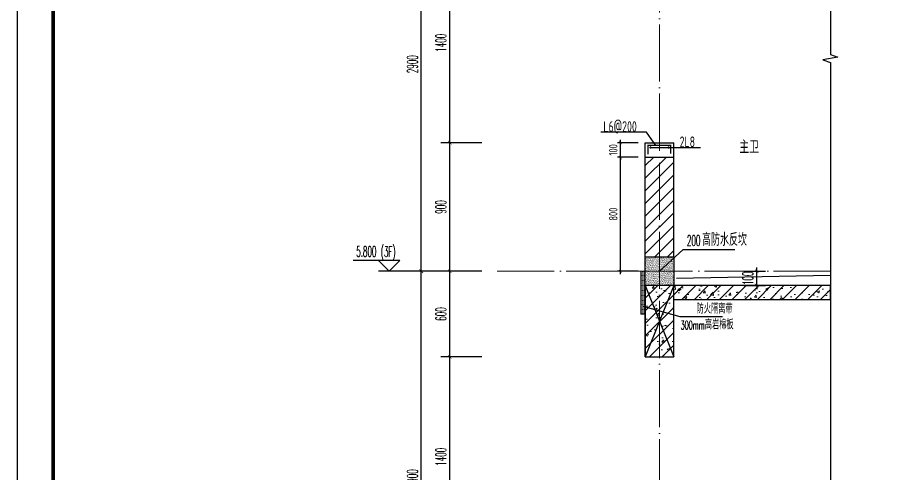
# Model space of a CAD drawing. Extents: x 826826 to 1642106, y -156213 to 399140.
# Drawn here: x 1558146 to 1564314, y 292150 to 295343 of the extents above; entities that cross this region are included whole.
import ezdxf

# ---------------------------------------------------------------- set-up
doc = ezdxf.new("R2010")
doc.units = 0
doc.header["$LTSCALE"] = 1000
doc.linetypes.add('DOTE', pattern=[2.42, 2, -0.2, 0.02, -0.2])
doc.layers.get('0').update_dxf_attribs({"linetype": 'CONTINUOUS'})
doc.layers.get('DEFPOINTS').update_dxf_attribs({"linetype": 'CONTINUOUS'})
for name, color, linetype in [('DIM', 2, 'CONTINUOUS'), ('DIM_ELEV', 3, 'CONTINUOUS'), ('DIM_IDEN', 67, 'CONTINUOUS'), ('DIM_SYMB', 3, 'CONTINUOUS'), ('PUB_DIM', 3, 'CONTINUOUS'), ('PUB_TEXT', 2, 'CONTINUOUS'), ('REIN', 6, 'CONTINUOUS'), ('S-大样-砼线', 7, 'CONTINUOUS'), ('S-引出线', 40, 'CONTINUOUS'), ('TEXT', 2, 'CONTINUOUS'), ('WALL', 5, 'CONTINUOUS'), ('yichutu', 7, 'CONTINUOUS'), ('看线', 251, 'CONTINUOUS'), ('立面-看线', 251, 'CONTINUOUS')]:
    doc.layers.add(name, color=color, linetype=linetype)
for name, color, linetype, lineweight in [('DOTE', 251, 'DOTE', 9), ('PUB_HATCH', 8, 'CONTINUOUS', 9), ('图框', 9, 'CONTINUOUS', 18)]:
    doc.layers.add(name, color=color, linetype=linetype, lineweight=lineweight)
doc.styles.add('_TCH_DIM', font='SIMPLEX.shx', dxfattribs={"width": 0.7, "bigfont": 'GBCBIG.shx'})
doc.styles.add('_TCH_DIM_T3', font='SIMPLEX.shx', dxfattribs={"width": 0.494118, "bigfont": 'GBCBIG.shx'})
doc.styles.add('DIM_FONT_T3', font='SIMPLEX', dxfattribs={"width": 0.705882, "bigfont": 'GBCBIG'})
doc.styles.add('TSSD_DIMENSION', font='Tssdeng.shx', dxfattribs={"width": 0.7, "bigfont": 'tssdchn.shx'})
doc.styles.add('TSSD_REIN', font='tssdeng.shx', dxfattribs={"width": 0.7, "height": 300, "bigfont": 'tssdchn.shx'})
doc.styles.add('w', font='tssdeng.shx', dxfattribs={"width": 0.8, "bigfont": 'tssdchn.shx'})
doc.dimstyles.new('_TCH_ARCH&&25', dxfattribs={"dimtxt": 74.375, "dimasz": 25, "dimexe": 62.5, "dimexo": 75, "dimgap": 25, "dimtad": 1, "dimdec": 0, "dimzin": 0, "dimdsep": 46, "dimtxsty": '_TCH_DIM_T3', "dimblk": 'ARCHTICK', "dimcen": 0.09, "dimclrt": 7, "dimazin": 0, "dimtfac": 1, "dimtdec": 0, "dimtix": 1, "dimtmove": 2, "dimatfit": 3, "dimldrblk": 'ARCHTICK', "dimfxl": 0, "dimtolj": 1, "dimtzin": 0, "dimarcsym": 0})
doc.dimstyles.new('TSSD_20_20', dxfattribs={"dimtxt": 60, "dimasz": 20, "dimexe": 20, "dimexo": 50, "dimgap": 20, "dimtad": 1, "dimdec": 0, "dimzin": 0, "dimdsep": 46, "dimtxsty": 'TSSD_DIMENSION', "dimblk": 'ARCHTICK', "dimblk1": 'ARCHTICK', "dimblk2": 'ARCHTICK', "dimcen": 0, "dimdle": 20, "dimclrt": 7, "dimadec": 0, "dimazin": 0, "dimtfac": 1, "dimtdec": 0, "dimtix": 1, "dimtmove": 2, "dimatfit": 3, "dimfxl": 0, "dimtolj": 1, "dimtzin": 0, "dimarcsym": 0})
pattern_1 = [(45, (0, 0), (-44.1941738, 44.1941738), []), (50, (0, 0), (179.315046, -15.688034), [18.75, -206.25]), (355, (0, 0), (-34.687833, 188.048033), [15, -165]), (100.4514, (14.94, -1.3), (144.627345, 172.359886), [15.935047, -175.285528]), (46.1842, (0, 50), (266.810262, -41.379754), [28.125, -309.375]), (96.6356, (22.23, 46.55), (233.665676, 243.52947), [23.90257, -262.92825]), (351.1842, (0, 50), (233.665486, 243.52965), [22.5, -247.5]), (21, (25, 37.5), (149.226763, -100.654723), [18.75, -206.25]), (326, (25, 37.5), (60.828833, 181.28751), [15, -165]), (71.4514, (37.44, 29.11), (210.055657, 80.632624), [15.935047, -175.285528]), (37.5, (0, 0), (3.0399638, 83.2234635), [0, -163, 0, -167.5, 0, -165.625]), (7.5, (0, 0), (65.7673844, 98.602928), [0, -95.5, 0, -159.25, 0, -63.125]), (327.5, (-55.75, 0), (133.455609, -5.638718), [0, -62.5, 0, -195, 0, -258.75]), (317.5, (-80.75, 0), (145.796542, 25.026246), [0, -81.25, 0, -129.5, 0, -183.75])]

# ---------------------------------------------------------------- blocks, each defined once
blk = doc.blocks.new('GFDDDDRG')
at = {"layer": '图框'}
blk.add_lwpolyline([(923310, -107437), (923310, -159999), (893610, -159999), (893610, -107437)], close=True, dxfattribs=at)
blk.add_lwpolyline([(923310, -107437), (923310, -159999), (893610, -159999), (893610, -107437)], close=True, dxfattribs=at)
at = {"layer": '图框', "const_width": 50}
blk.add_lwpolyline([(894110, -159499), (922810, -159499), (922810, -108687), (894110, -108687)], close=True, dxfattribs=at)
blk = doc.blocks.new('yct-1051-594-26275-14850-25-1002.0')
at = {"layer": 'yichutu', "color": 7}
blk.add_lwpolyline([(0, 0), (0, 14850), (26275, 14850), (26275, 0)], close=True, dxfattribs=at)
blk = doc.blocks.new('_ArchTick')
at = {"color": 0, "linetype": 'ByBlock', "const_width": 0.15}
blk.add_lwpolyline([(-0.5, -0.5), (0.5, 0.5)], dxfattribs=at)
blk = doc.blocks.new('*D1176')
at = {"layer": 'DEFPOINTS', "color": 0}
for p in [(1158057.6, 465143.4), (1158223.5, 465143.4), (1158057.6, 465043.4)]:
    blk.add_point(p, dxfattribs=at)
at = {"layer": 'PUB_DIM', "color": 0, "lineweight": -2}
for p, q in [((1158132.6, 465143.4), (1158286, 465143.4)), ((1158223.5, 465143.4), (1158223.5, 465168.4)), ((1158223.5, 465043.4), (1158223.5, 465143.4)), ((1158132.6, 465043.4), (1158286, 465043.4)), ((1158223.5, 465043.4), (1158223.5, 465018.4))]:
    blk.add_line(p, q, dxfattribs=at)
at = {"layer": 'PUB_DIM', "color": 0, "lineweight": -2, "xscale": 25, "yscale": 25, "zscale": 25}
for p, rotation in [((1158223.5, 465143.4), 270), ((1158223.5, 465043.4), 90)]:
    blk.add_blockref('_ArchTick', p, dxfattribs=dict(at, rotation=rotation))
at = {"layer": 'PUB_DIM', "color": 7, "insert": (1158161.3, 465093.4), "char_height": 74.38, "attachment_point": 5, "rotation": 90, "style": '_TCH_DIM_T3'}
blk.add_mtext('\\A1;100', dxfattribs=at)
blk = doc.blocks.new('VDVDXAXFSFFX')
at = {"layer": 'PUB_HATCH'}
h = blk.add_hatch(dxfattribs=at)
h.set_pattern_fill('DOTS', color=251, scale=2, style=0)
h.set_pattern_definition([(0, (924712.4965, -148185.593), (1.5875, 3.175), [0, -3.175])])
h.paths.add_polyline_path([(924682.5, -148185.6), (924712.5, -148185.6), (924712.5, -147935.6), (924712.5, -147885.6), (924712.5, -147885.6), (924712.5, -147885.6), (924682.5, -147885.6)])
at = {"layer": 'DIM_IDEN', "color": 5}
for p, q in [((924695.5, -148129.3), (924955.6, -148202.9)), ((924955.6, -148202.9), (925253.4, -148202.9))]:
    blk.add_line(p, q, dxfattribs=at)
at = {"layer": 'PUB_HATCH', "color": 5}
blk.add_lwpolyline([(924712.5, -147885.6), (924682.5, -147885.6), (924682.5, -148185.6), (924712.5, -148185.6)], close=True, dxfattribs=at)
at = {"layer": 'PUB_TEXT', "style": 'DIM_FONT_T3', "width": 0.705882}
blk.add_text('防火隔离带', height=71.49, dxfattribs=at).set_placement((925072.6, -148181.9))
at = {"layer": 'PUB_TEXT', "color": 5, "style": 'DIM_FONT_T3'}
for s, height, width, p in [('300mm', 59.5, 0.49827, (924960.4, -148292.9)), ('高岩棉板', 71.49, 0.705882, (925129.8, -148292.9))]:
    blk.add_text(s, height=height, dxfattribs=dict(at, width=width)).set_placement(p)
blk = doc.blocks.new('*D1709')
at = {"layer": 'DEFPOINTS', "color": 0}
for p in [(1561176.2, 292966.4), (1561476.2, 292966.4), (1561476.2, 291566.4)]:
    blk.add_point(p, dxfattribs=at)
at = {"layer": 'PUB_DIM', "color": 0, "lineweight": -2}
for p, q in [((1561401.2, 292966.4), (1561113.7, 292966.4)), ((1561176.2, 291566.4), (1561176.2, 292966.4)), ((1561401.2, 291566.4), (1561113.7, 291566.4))]:
    blk.add_line(p, q, dxfattribs=at)
at = {"layer": 'PUB_DIM', "color": 0, "lineweight": -2, "xscale": 25, "yscale": 25, "zscale": 25}
for p, rotation in [((1561176.2, 292966.4), 90), ((1561176.2, 291566.4), 270)]:
    blk.add_blockref('_ArchTick', p, dxfattribs=dict(at, rotation=rotation))
at = {"layer": 'PUB_DIM', "color": 7, "insert": (1561114, 292266.4), "char_height": 74.38, "attachment_point": 5, "rotation": 90, "style": '_TCH_DIM_T3'}
blk.add_mtext('\\A1;1400', dxfattribs=at)
blk = doc.blocks.new('*D1710')
at = {"layer": 'DEFPOINTS', "color": 0}
for p in [(1561176.2, 293566.4), (1561476.2, 293566.4), (1561476.2, 292966.4)]:
    blk.add_point(p, dxfattribs=at)
at = {"layer": 'PUB_DIM', "color": 0, "lineweight": -2}
for p, q in [((1561401.2, 293566.4), (1561113.7, 293566.4)), ((1561176.2, 292966.4), (1561176.2, 293566.4)), ((1561401.2, 292966.4), (1561113.7, 292966.4))]:
    blk.add_line(p, q, dxfattribs=at)
at = {"layer": 'PUB_DIM', "color": 0, "lineweight": -2, "xscale": 25, "yscale": 25, "zscale": 25}
for p, rotation in [((1561176.2, 293566.4), 90), ((1561176.2, 292966.4), 270)]:
    blk.add_blockref('_ArchTick', p, dxfattribs=dict(at, rotation=rotation))
at = {"layer": 'PUB_DIM', "color": 7, "insert": (1561114, 293266.4), "char_height": 74.38, "attachment_point": 5, "rotation": 90, "style": '_TCH_DIM_T3'}
blk.add_mtext('\\A1;600', dxfattribs=at)
blk = doc.blocks.new('*D1711')
at = {"layer": 'DEFPOINTS', "color": 0}
for p in [(1561176.2, 294466.4), (1561476.2, 294466.4), (1561476.2, 293566.4)]:
    blk.add_point(p, dxfattribs=at)
at = {"layer": 'PUB_DIM', "color": 0, "lineweight": -2}
for p, q in [((1561401.2, 294466.4), (1561113.7, 294466.4)), ((1561176.2, 293566.4), (1561176.2, 294466.4)), ((1561401.2, 293566.4), (1561113.7, 293566.4))]:
    blk.add_line(p, q, dxfattribs=at)
at = {"layer": 'PUB_DIM', "color": 0, "lineweight": -2, "xscale": 25, "yscale": 25, "zscale": 25}
for p, rotation in [((1561176.2, 294466.4), 90), ((1561176.2, 293566.4), 270)]:
    blk.add_blockref('_ArchTick', p, dxfattribs=dict(at, rotation=rotation))
at = {"layer": 'PUB_DIM', "color": 7, "insert": (1561114, 294016.4), "char_height": 74.38, "attachment_point": 5, "rotation": 90, "style": '_TCH_DIM_T3'}
blk.add_mtext('\\A1;900', dxfattribs=at)
blk = doc.blocks.new('*D1712')
at = {"layer": 'DEFPOINTS', "color": 0}
for p in [(1561176.2, 295866.4), (1561476.2, 295866.4), (1561476.2, 294466.4)]:
    blk.add_point(p, dxfattribs=at)
at = {"layer": 'PUB_DIM', "color": 0, "lineweight": -2}
for p, q in [((1561401.2, 295866.4), (1561113.7, 295866.4)), ((1561176.2, 294466.4), (1561176.2, 295866.4)), ((1561401.2, 294466.4), (1561113.7, 294466.4))]:
    blk.add_line(p, q, dxfattribs=at)
at = {"layer": 'PUB_DIM', "color": 0, "lineweight": -2, "xscale": 25, "yscale": 25, "zscale": 25}
for p, rotation in [((1561176.2, 295866.4), 90), ((1561176.2, 294466.4), 270)]:
    blk.add_blockref('_ArchTick', p, dxfattribs=dict(at, rotation=rotation))
at = {"layer": 'PUB_DIM', "color": 7, "insert": (1561114, 295166.4), "char_height": 74.38, "attachment_point": 5, "rotation": 90, "style": '_TCH_DIM_T3'}
blk.add_mtext('\\A1;1400', dxfattribs=at)
blk = doc.blocks.new('*D1723')
at = {"layer": 'DEFPOINTS', "color": 0}
for p in [(1560976.2, 293566.4), (1561476.2, 293566.4), (1561476.2, 290666.4)]:
    blk.add_point(p, dxfattribs=at)
at = {"layer": 'PUB_DIM', "color": 0, "lineweight": -2}
for p, q in [((1561401.2, 293566.4), (1560913.7, 293566.4)), ((1560976.2, 290666.4), (1560976.2, 293566.4)), ((1561401.2, 290666.4), (1560913.7, 290666.4))]:
    blk.add_line(p, q, dxfattribs=at)
at = {"layer": 'PUB_DIM', "color": 0, "lineweight": -2, "xscale": 25, "yscale": 25, "zscale": 25}
for p, rotation in [((1560976.2, 293566.4), 90), ((1560976.2, 290666.4), 270)]:
    blk.add_blockref('_ArchTick', p, dxfattribs=dict(at, rotation=rotation))
at = {"layer": 'PUB_DIM', "color": 7, "insert": (1560914, 292116.4), "char_height": 74.38, "attachment_point": 5, "rotation": 90, "style": '_TCH_DIM_T3'}
blk.add_mtext('\\A1;2900', dxfattribs=at)
blk = doc.blocks.new('*D1724')
at = {"layer": 'DEFPOINTS', "color": 0}
for p in [(1560976.2, 296466.4), (1561476.2, 296466.4), (1561476.2, 293566.4)]:
    blk.add_point(p, dxfattribs=at)
at = {"layer": 'PUB_DIM', "color": 0, "lineweight": -2}
for p, q in [((1561401.2, 296466.4), (1560913.7, 296466.4)), ((1560976.2, 293566.4), (1560976.2, 296466.4)), ((1561401.2, 293566.4), (1560913.7, 293566.4))]:
    blk.add_line(p, q, dxfattribs=at)
at = {"layer": 'PUB_DIM', "color": 0, "lineweight": -2, "xscale": 25, "yscale": 25, "zscale": 25}
for p, rotation in [((1560976.2, 296466.4), 90), ((1560976.2, 293566.4), 270)]:
    blk.add_blockref('_ArchTick', p, dxfattribs=dict(at, rotation=rotation))
at = {"layer": 'PUB_DIM', "color": 7, "insert": (1560914, 295016.4), "char_height": 74.38, "attachment_point": 5, "rotation": 90, "style": '_TCH_DIM_T3'}
blk.add_mtext('\\A1;2900', dxfattribs=at)
blk = doc.blocks.new('20210809.02282059')
at = {"layer": 'REIN', "const_width": 9}
blk.add_lwpolyline([(87484.2, 66580.9), (87484.2, 66644.7), (87644.1, 66644.7), (87644.1, 66586.8)], dxfattribs=at)
at = {"layer": 'REIN', "const_width": 8}
for points in [[(87497.7, 66629.7, 1), (87505.7, 66629.7, 1)], [(87625.1, 66629.7, 1), (87633.1, 66629.7, 1)]]:
    blk.add_lwpolyline(points, format="xyb", close=True, dxfattribs=at)
at = {"layer": 'S-引出线'}
for p, q in [((87474.6, 66737), (87154.5, 66737)), ((87538.8, 66644.7), (87474.6, 66737)), ((87501.7, 66629.7), (87853.3, 66629.7))]:
    blk.add_line(p, q, dxfattribs=at)
at = {"layer": 'TEXT', "style": 'w', "width": 0.7}
for s, p in [('L6@200', (87171.5, 66739.2)), ('2L8', (87706.2, 66632.1))]:
    blk.add_text(s, height=75, rotation=0, dxfattribs=at).set_placement(p)
blk = doc.blocks.new('20210809.03232467')
at = {"layer": 'S-大样-砼线'}
for p, q in [((87154.5, 67080.9), (87354.5, 66580.9)), ((87354.5, 67080.9), (87154.5, 66580.9))]:
    blk.add_line(p, q, dxfattribs=at)
blk.add_lwpolyline([(87354.5, 67080.9), (87154.5, 67080.9), (87154.5, 66580.9), (87354.5, 66580.9)], close=True, dxfattribs=at)
blk = doc.blocks.new('*D2742')
at = {"layer": 'DEFPOINTS', "color": 0}
for p in [(1562371.8, 294466.4), (1562546.4, 294466.4), (1562546.4, 294366.4)]:
    blk.add_point(p, dxfattribs=at)
at = {"layer": 'DIM', "color": 0, "lineweight": -2}
for p, q in [((1562496.4, 294466.4), (1562351.8, 294466.4)), ((1562371.8, 294466.4), (1562371.8, 294486.4)), ((1562371.8, 294366.4), (1562371.8, 294466.4)), ((1562496.4, 294366.4), (1562351.8, 294366.4)), ((1562371.8, 294366.4), (1562371.8, 294346.4))]:
    blk.add_line(p, q, dxfattribs=at)
at = {"layer": 'DIM', "color": 0, "lineweight": -2, "xscale": 20, "yscale": 20, "zscale": 20}
for p, rotation in [((1562371.8, 294466.4), 270), ((1562371.8, 294366.4), 90)]:
    blk.add_blockref('_ArchTick', p, dxfattribs=dict(at, rotation=rotation))
at = {"layer": 'DIM', "color": 7, "insert": (1562321.8, 294416.4), "char_height": 60, "attachment_point": 5, "rotation": 90, "style": 'TSSD_DIMENSION'}
blk.add_mtext('\\A1;100', dxfattribs=at)
blk = doc.blocks.new('*D2741')
at = {"layer": 'DEFPOINTS', "color": 0}
for p in [(1562371.8, 294366.4), (1562546.4, 294366.4), (1562546.4, 293566.4)]:
    blk.add_point(p, dxfattribs=at)
at = {"layer": 'DIM', "color": 0, "lineweight": -2}
for p, q in [((1562371.8, 293546.4), (1562371.8, 294386.4)), ((1562496.4, 294366.4), (1562351.8, 294366.4)), ((1562496.4, 293566.4), (1562351.8, 293566.4))]:
    blk.add_line(p, q, dxfattribs=at)
at = {"layer": 'DIM', "color": 0, "lineweight": -2, "xscale": 20, "yscale": 20, "zscale": 20}
for p, rotation in [((1562371.8, 294366.4), 90), ((1562371.8, 293566.4), 270)]:
    blk.add_blockref('_ArchTick', p, dxfattribs=dict(at, rotation=rotation))
at = {"layer": 'DIM', "color": 7, "insert": (1562321.8, 293966.4), "char_height": 60, "attachment_point": 5, "rotation": 90, "style": 'TSSD_DIMENSION'}
blk.add_mtext('\\A1;800', dxfattribs=at)
blk = doc.blocks.new('gdfgdgrdfaw')
at = {"layer": 'PUB_HATCH'}
h = blk.add_hatch(dxfattribs=at)
h.set_pattern_fill('普通砖', color=256, scale=25, style=0)
h.set_pattern_definition([(45, (0, 44.88), (-44.1941915, 44.1941915), [])])
h.paths.add_polyline_path([(1157642.4, 465243.4), (1157642.4, 465943.4), (1157442.4, 465943.4), (1157442.4, 465243.4)])
h = blk.add_hatch(dxfattribs=at)
h.set_pattern_fill('钢筋混凝土', color=256, scale=25, style=0)
h.set_pattern_definition(pattern_1)
h.paths.add_polyline_path([(1158740.9, 465043.4), (1157442.4, 465043.4), (1157642.4, 464943.4), (1158740.9, 464943.4)])
h = blk.add_hatch(dxfattribs=at)
h.set_pattern_fill('钢筋混凝土', color=256, scale=25, style=0)
h.set_pattern_definition(pattern_1)
h.paths.add_polyline_path([(1157642.4, 464543.4), (1157642.4, 464943.4), (1157442.4, 465043.4), (1157442.4, 464543.4)])
at = {"layer": '立面-看线'}
h = blk.add_hatch(dxfattribs=at)
h.set_pattern_fill('碎沙', color=256, scale=4)
h.set_pattern_definition([(37.5, (356389.152, 79681.42), (-0.32000626, 9.78826475), [0, -7.7216, 0, -8.636, 0, -8.255]), (7.5, (356389.152, 79681.42), (8.99046566, 14.33650201), [0, -4.1656, 0, -6.9596, 0, -2.667]), (327.5, (356382.904, 79681.42), (15.819847405, 0.02874369), [0, -2.54, 0, -9.144, 0, -11.938]), (317.5, (356382.904, 79681.42), (15.27112905, 4.45858647), [0, -1.27, 0, -5.9944, 0, -6.858])])
h.paths.add_polyline_path([(1157442.4, 465043.4), (1157642.4, 465043.4), (1157642.4, 465243.4), (1157442.4, 465243.4)])
at = {"layer": 'DIM_IDEN'}
for p, q in [((1157542.4, 465143.4), (1157709.2, 465294.9)), ((1157709.2, 465294.9), (1158069.4, 465294.9))]:
    blk.add_line(p, q, dxfattribs=at)
at = {"layer": 'WALL'}
for p, q in [((1157442.4, 465943.4), (1157442.4, 466043.4)), ((1157442.4, 466043.4), (1157642.4, 466043.4)), ((1157642.4, 465943.4), (1157642.4, 466043.4)), ((1157442.4, 465943.4), (1157642.4, 465943.4)), ((1157442.4, 465243.4), (1157442.4, 465943.4)), ((1157642.4, 465243.4), (1157642.4, 465943.4)), ((1157442.4, 465243.4), (1157642.4, 465243.4)), ((1158740.9, 465043.4), (1157442.4, 465043.4)), ((1157442.4, 464543.4), (1157442.4, 465043.4)), ((1158740.9, 464943.4), (1158740.9, 465043.4)), ((1158740.9, 464943.4), (1157642.4, 464943.4)), ((1157642.4, 464543.4), (1157642.4, 464943.4)), ((1157442.4, 464543.4), (1157642.4, 464543.4))]:
    blk.add_line(p, q, dxfattribs=at)
blk.add_lwpolyline([(1157442.4, 465243.4), (1157642.4, 465243.4), (1157642.4, 465043.4), (1157442.4, 465043.4)], close=True, dxfattribs=at)
at = {"layer": '看线', "color": 32}
blk.add_lwpolyline([(1158740.9, 465113.4), (1157662.4, 465093.4)], dxfattribs=at)
at = {"layer": 'PUB_TEXT'}
for s, height, style, width, p in [('主卫', 90, 'TSSD_REIN', 0.7, (1158101.6, 465969)), ('高防水反坎', 89.36, 'DIM_FONT_T3', 0.705882, (1157840.1, 465321.1)), ('200', 74.38, 'DIM_FONT_T3', 0.49827, (1157734.2, 465321.1))]:
    blk.add_text(s, height=height, dxfattribs=dict(at, style=style, width=width)).set_placement(p)
at = {"layer": 'PUB_DIM'}
dim = blk.add_aligned_dim(p1=(1158057.6, 465043.4), p2=(1158057.6, 465143.4), distance=-166, dimstyle='_TCH_ARCH&&25', dxfattribs=at)
dim.commit()
dim.dimension.update_dxf_attribs({"geometry": '*D1176', "text_midpoint": (1158161.3, 465093.4)})

msp = doc.modelspace()

# ---------------------------------------------------------------- linework, layer by layer
at = {"layer": 'DIM_ELEV'}
for p, q in [((1560826.2, 293641.38), (1560498.2, 293641.38)), ((1560751.2, 293566.38), (1560676.2, 293641.38)), ((1560751.2, 293566.38), (1560826.2, 293641.38)), ((1561176.2, 293566.38), (1560676.2, 293566.38))]:
    msp.add_line(p, q, dxfattribs=at)
at = {"layer": 'DIM_SYMB'}
msp.add_lwpolyline([(1563844.92, 303746.38), (1563844.92, 295084.51), (1563897.42, 295065.4), (1563792.42, 295046.88), (1563844.92, 295028.26), (1563844.92, 286366.38)], dxfattribs=at)
at = {"layer": 'DOTE', "color": 1, "linetype": 'DOTE', "ltscale": 0.2}
for p, q in [((1562646.39, 286666.38), (1562646.39, 304346.39)), ((1563844.92, 293566.39), (1561476.2, 293566.39))]:
    msp.add_line(p, q, dxfattribs=at)

# ---------------------------------------------------------------- block references
at = {"xscale": 0.5, "yscale": 0.5, "zscale": 0.5}
msp.add_blockref('GFDDDDRG', (1111341.4, 362492.89), dxfattribs=at)
for name, p in [('gdfgdgrdfaw', (405104, -171576.99)), ('VDVDXAXFSFFX', (637833.9, 441451.98))]:
    msp.add_blockref(name, p)
at = {"layer": 'REIN'}
msp.add_blockref('20210809.02282059', (1475081.21, 227803.28), dxfattribs=at)
at = {"layer": 'yichutu', "rotation": 270}
msp.add_blockref('yct-1051-594-26275-14850-25-1002.0', (1558146.29, 308774.41), dxfattribs=at)
at = {"layer": '立面-看线'}
msp.add_blockref('20210809.03232467', (1475391.88, 226385.45), dxfattribs=at)

# ---------------------------------------------------------------- texts
at = {"layer": 'PUB_TEXT', "style": '_TCH_DIM', "width": 0.494118}
for s, p in [('5.800', (1560520.1, 293667.63)), ('(3F)', (1560692.25, 293666.41))]:
    msp.add_text(s, height=74.375, dxfattribs=at).set_placement(p)

# ---------------------------------------------------------------- dimensions: what is measured, and where the dimension line sits
at = {"layer": 'DIM'}
for p1, p2, picture, middle in [((1562546.39, 294366.38), (1562546.39, 294466.38), '*D2742', (1562321.78, 294416.38)), ((1562546.39, 293566.39), (1562546.39, 294366.38), '*D2741', (1562321.78, 293966.38))]:
    dim = msp.add_aligned_dim(p1=p1, p2=p2, distance=174.61, dimstyle='TSSD_20_20', dxfattribs=at)
    dim.commit()
    dim.dimension.update_dxf_attribs({"geometry": picture, "text_midpoint": middle})
at = {"layer": 'PUB_DIM'}
for p1, p2, distance, picture, middle in [((1561476.2, 293566.38), (1561476.2, 296466.38), 500, '*D1724', (1560914.01, 295016.38)), ((1561476.2, 294466.38), (1561476.2, 295866.38), 300, '*D1712', (1561114.01, 295166.38)), ((1561476.2, 293566.38), (1561476.2, 294466.38), 300, '*D1711', (1561114.01, 294016.38)), ((1561476.2, 290666.38), (1561476.2, 293566.38), 500, '*D1723', (1560914.01, 292116.38)), ((1561476.2, 292966.38), (1561476.2, 293566.38), 300, '*D1710', (1561114.01, 293266.38)), ((1561476.2, 291566.38), (1561476.2, 292966.38), 300, '*D1709', (1561114.01, 292266.38))]:
    dim = msp.add_aligned_dim(p1=p1, p2=p2, distance=distance, dimstyle='_TCH_ARCH&&25', dxfattribs=at)
    dim.commit()
    dim.dimension.update_dxf_attribs({"geometry": picture, "text_midpoint": middle})

doc.saveas('drawing.dxf')
